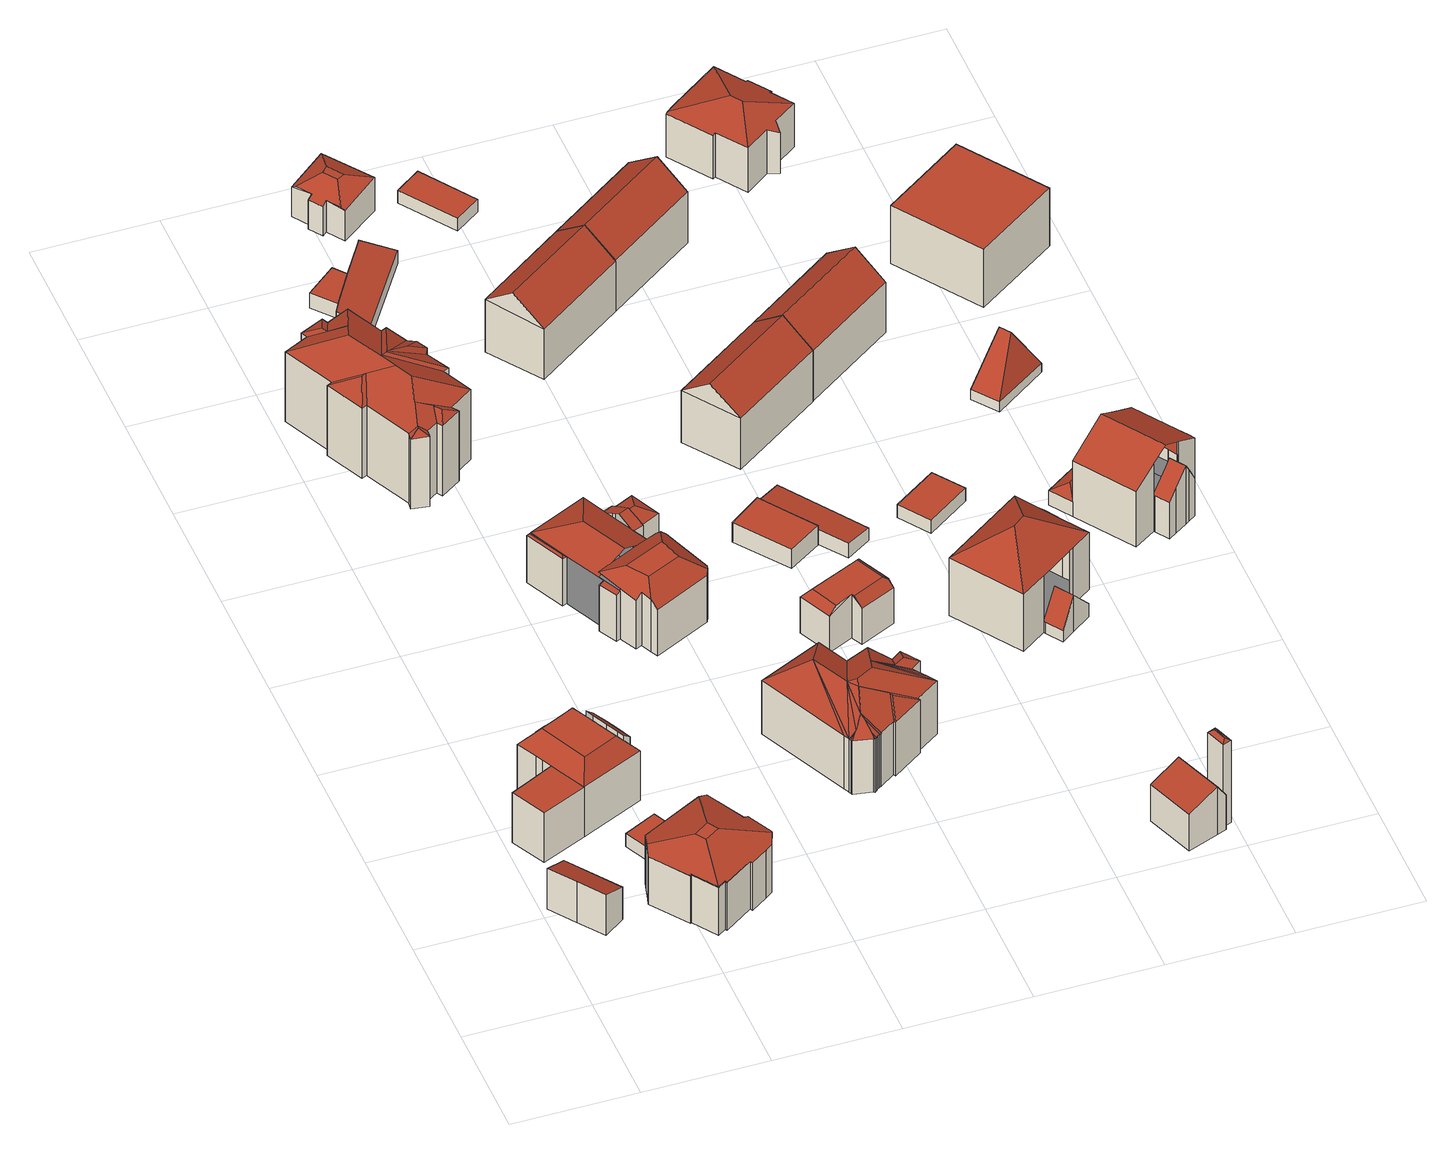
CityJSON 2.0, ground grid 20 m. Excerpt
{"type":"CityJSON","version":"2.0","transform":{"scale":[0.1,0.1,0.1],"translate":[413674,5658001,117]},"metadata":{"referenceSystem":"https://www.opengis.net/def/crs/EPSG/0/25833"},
"CityObjects":{
"building1":{"type":"Building","attributes":{"Dachtyp_tdc":"tdcPolyFlatRoof","Gemeindeschluessel":14612000,"Dachneigung":20.13,"QualitaetDacherkennung":77,"Geometrietyp2DReferenz":"3000","measuredHeight":7.75,"function":"31001_9998","roofType":"2100"},"geometry":[{"type":"Solid","lod":"2","boundaries":[[[[0,1,2,3]],[[1,4,5,2]],[[4,6,7,5]],[[6,8,9,7]],[[8,0,3,9]],[[8,6,4,1,0]],[[3,2,5,7,9]]]],"semantics":{"surfaces":[{"type":"WallSurface"},{"type":"RoofSurface"},{"type":"GroundSurface"}],"values":[[0,0,0,0,0,1,2]]}}]},
"building2":{"type":"Building","attributes":{"Gemeindeschluessel":14612000,"Geometrietyp2DReferenz":"3000","function":"31001_9998","roofType":"9999"},"children":["building2-1","building2-2","building2-3"]},
"building2-1":{"type":"BuildingPart","attributes":{"Dachtyp_tdc":"tdcPolyFlatRoof","Dachneigung":0,"QualitaetDacherkennung":46,"Geometrietyp2DReferenz":"3000","measuredHeight":9.5,"roofType":"1000"},"parents":["building2"],"geometry":[{"type":"MultiSurface","lod":"2","boundaries":[[[10,11,12,13]],[[11,14,15,12]],[[14,16,17,15]],[[18,10,13,19]],[[18,16,14,11,10]],[[13,12,15,17,19]]],"semantics":{"surfaces":[{"type":"WallSurface"},{"type":"RoofSurface"},{"type":"GroundSurface"}],"values":[0,0,0,0,1,2]}}]},
"building2-2":{"type":"BuildingPart","attributes":{"Dachtyp_tdc":"tdcPolyFlatRoof","Dachneigung":39.71,"QualitaetDacherkennung":47,"Geometrietyp2DReferenz":"3000","measuredHeight":10.29,"roofType":"2100"},"parents":["building2"],"geometry":[{"type":"MultiSurface","lod":"2","boundaries":[[[20,21,22,23]],[[21,24,25,22]],[[24,26,27,25]],[[26,28,29,27]],[[28,30,31,29]],[[30,32,31]],[[20,23,33]],[[30,28,26,24,21,20]],[[22,25,27,29,31,23]]],"semantics":{"surfaces":[{"type":"WallSurface"},{"type":"RoofSurface"},{"type":"GroundSurface"}],"values":[0,0,0,0,0,0,0,1,2]}}]},
"building2-3":{"type":"BuildingPart","attributes":{"Dachtyp_tdc":"tdcCutTentRoof","Dachneigung":0.079,"QualitaetDacherkennung":74,"Geometrietyp2DReferenz":"3000","measuredHeight":12.38,"roofType":"9999"},"parents":["building2"],"geometry":[{"type":"MultiSurface","lod":"2","boundaries":[[[34,35,36,37]],[[35,38,39,36]],[[38,40,41,39]],[[40,42,43,41]],[[42,44,45,43]],[[44,46,47,45]],[[46,48,49,47]],[[48,50,51,49]],[[50,33,23,51]],[[32,52,53,31]],[[52,54,18,19,53]],[[55,56,17,16]],[[55,34,37,56]],[[50,48,46,44,42,40,38,35,57,58]],[[52,32,33,50,58,59]],[[54,52,59,60]],[[35,34,55,16,54,60,57]],[[60,59,58,57]],[[37,36,39,41,43,45,47,49,51,23,31,53,19,17,56]]],"semantics":{"surfaces":[{"type":"WallSurface"},{"type":"RoofSurface"},{"type":"GroundSurface"}],"values":[0,0,0,0,0,0,0,0,0,0,0,0,0,1,1,1,1,1,2]}}]},
"building3":{"type":"Building","attributes":{"Dachtyp_tdc":"tdcPolyFlatRoof","Gemeindeschluessel":14612000,"Dachneigung":0,"QualitaetDacherkennung":78,"Geometrietyp2DReferenz":"3000","measuredHeight":2.54,"function":"31001_9998","roofType":"1000"},"geometry":[{"type":"Solid","lod":"2","boundaries":[[[[61,62,63,64]],[[62,65,66,63]],[[65,67,68,66]],[[67,61,64,68]],[[67,65,62,61]],[[64,63,66,68]]]],"semantics":{"surfaces":[{"type":"WallSurface"},{"type":"RoofSurface"},{"type":"GroundSurface"}],"values":[[0,0,0,0,1,2]]}}]},
"building4":{"type":"Building","attributes":{"Dachtyp_tdc":"tdcFreeFormRoof","Gemeindeschluessel":14612000,"Dachneigung":20.01,"QualitaetDacherkennung":57,"Geometrietyp2DReferenz":"3000","measuredHeight":11.56,"function":"31001_9998","roofType":"5000"},"geometry":[{"type":"Solid","lod":"2","boundaries":[[[[69,70,71,72]],[[70,73,74,71]],[[73,75,76,74]],[[75,77,78,76]],[[77,79,80,78]],[[79,81,82,80]],[[81,83,84,82]],[[83,85,86,84]],[[85,87,88,86]],[[87,89,90,88]],[[89,91,92,90]],[[91,93,94,92]],[[93,95,96,94]],[[95,97,98,96]],[[97,99,100,98]],[[99,101,102,100]],[[101,103,104,102]],[[103,69,72,104]],[[105,106,107,108,109,89,87,85,110,111,112]],[[113,105,112,114,115,116,117,103,118]],[[119,75,120,115,114,121]],[[122,123,124,77,119,121,111,110]],[[112,111,121,114]],[[75,119,77]],[[77,124,79]],[[79,124,123,81]],[[81,123,122,83]],[[83,122,110,85]],[[70,116,115,120,73]],[[73,120,75]],[[99,113,118,101]],[[101,118,103]],[[103,117,69]],[[69,117,116,70]],[[97,106,105,113,99]],[[91,109,108,93]],[[89,109,91]],[[93,108,107,95]],[[95,107,106,97]],[[72,71,74,76,78,80,82,84,86,88,90,92,94,96,98,100,102,104]]]],"semantics":{"surfaces":[{"type":"WallSurface"},{"type":"RoofSurface"},{"type":"GroundSurface"}],"values":[[0,0,0,0,0,0,0,0,0,0,0,0,0,0,0,0,0,0,1,1,1,1,1,0,0,0,0,0,0,0,0,0,0,0,0,0,0,0,0,2]]}}]},
"building5":{"type":"Building","attributes":{"Dachtyp_tdc":"tdcPolyFlatRoof","Gemeindeschluessel":14612000,"Dachneigung":0,"QualitaetDacherkennung":32,"Geometrietyp2DReferenz":"3000","measuredHeight":5.42,"function":"31001_9998","roofType":"1000"},"geometry":[{"type":"Solid","lod":"2","boundaries":[[[[125,126,25,27]],[[126,127,128,25]],[[127,129,130,128]],[[129,125,27,130]],[[129,127,126,125]],[[27,25,128,130]]]],"semantics":{"surfaces":[{"type":"WallSurface"},{"type":"RoofSurface"},{"type":"GroundSurface"}],"values":[[0,0,0,0,1,2]]}}]},
"building6":{"type":"Building","attributes":{"Dachtyp_tdc":"tdcFreeFormRoof","Gemeindeschluessel":14612000,"Dachneigung":27.06,"QualitaetDacherkennung":54,"Geometrietyp2DReferenz":"3000","measuredHeight":16.71,"function":"31001_9998","roofType":"5000"},"geometry":[{"type":"Solid","lod":"2","boundaries":[[[[131,132,133,134]],[[132,135,136,133]],[[135,137,138,136]],[[137,139,140,138]],[[139,141,142,140]],[[141,143,144,142]],[[143,145,146,144]],[[145,147,148,146]],[[147,149,150,148]],[[149,151,152,150]],[[151,153,154,152]],[[153,155,156,154]],[[155,157,158,156]],[[157,159,160,158]],[[159,161,162,160]],[[161,163,164,162]],[[163,165,166,164]],[[165,167,168,166]],[[167,169,170,168]],[[169,171,172,170]],[[171,173,174,172]],[[173,175,176,174]],[[175,177,178,176]],[[177,179,180,178]],[[179,181,182,180]],[[181,183,184,182]],[[183,131,134,184]],[[185,186,187,183,181]],[[185,181,179]],[[186,185,179,177]],[[188,189,190,191,192,187,186,177,175]],[[193,188,175,173]],[[193,173,171]],[[189,188,193,171,169]],[[194,190,189,169,167]],[[195,194,167,165]],[[195,165,163]],[[191,190,194,195,163,161]],[[192,191,161,159]],[[196,197,187,192,159,157]],[[198,196,157,155]],[[199,198,155,153]],[[200,201,202,199,153,151]],[[200,151,149]],[[201,200,149,147]],[[202,201,147,145]],[[203,197,196,198,199,202,145,143]],[[204,205,206,203,143,141]],[[207,204,141,139]],[[208,207,139,137]],[[208,137,135]],[[205,204,207,208,135,132]],[[206,205,132,131]],[[187,197,203,206,131,183]],[[134,133,136,138,140,142,144,146,148,150,152,154,156,158,160,162,164,166,168,170,172,174,176,178,180,182,184]]]],"semantics":{"surfaces":[{"type":"WallSurface"},{"type":"RoofSurface"},{"type":"GroundSurface"}],"values":[[0,0,0,0,0,0,0,0,0,0,0,0,0,0,0,0,0,0,0,0,0,0,0,0,0,0,0,1,1,1,1,1,1,1,1,1,1,1,1,1,1,1,1,1,1,1,1,1,1,1,1,1,1,1,2]]}}]},
"building7":{"type":"Building","attributes":{"Gemeindeschluessel":14612000,"Geometrietyp2DReferenz":"3000","function":"31001_9998","roofType":"9999"},"children":["building7-1","building7-2","building7-3","building7-4","building7-5"]},
"building7-1":{"type":"BuildingPart","attributes":{"Dachtyp_tdc":"tdcGableRoof","Dachneigung":27.99,"QualitaetDacherkennung":71,"Geometrietyp2DReferenz":"3000","measuredHeight":10.46,"roofType":"3100"},"parents":["building7"],"geometry":[{"type":"MultiSurface","lod":"2","boundaries":[[[209,210,211,212]],[[210,213,214,211]],[[213,215,216,214]],[[215,217,218,216]],[[219,220,221,222]],[[223,224,217,215,213,210,209,225,226]],[[226,227,220,219,228,229,223]],[[230,212,211,214,216,218,231,222,221]]],"semantics":{"surfaces":[{"type":"WallSurface"},{"type":"RoofSurface"},{"type":"GroundSurface"}],"values":[0,0,0,0,0,1,1,2]}}]},
"building7-2":{"type":"BuildingPart","attributes":{"Dachtyp_tdc":"tdcHipAndGableRoof","Dachneigung":21.32,"QualitaetDacherkennung":75,"Geometrietyp2DReferenz":"3000","measuredHeight":11.21,"roofType":"5000"},"parents":["building7"],"geometry":[{"type":"MultiSurface","lod":"2","boundaries":[[[232,233,234,235]],[[233,236,237,234]],[[236,238,239,237]],[[238,240,241,239]],[[242,243,209,212,244,245]],[[246,247,248,221,220]],[[243,242,249]],[[242,250,251,240,238,236,233,232,251,252,253,249]],[[253,254,247,246,227,255,225,243,249]],[[256,257,241,235,234,237,239,241,257,258,244,212,230,221,248]]],"semantics":{"surfaces":[{"type":"WallSurface"},{"type":"RoofSurface"},{"type":"GroundSurface"}],"values":[0,0,0,0,0,0,1,1,1,2]}}]},
"building7-3":{"type":"BuildingPart","attributes":{"Dachtyp_tdc":"tdcFreeFormRoof","Dachneigung":38.05,"QualitaetDacherkennung":45,"Geometrietyp2DReferenz":"3000","measuredHeight":9.36,"roofType":"5000"},"parents":["building7"],"geometry":[{"type":"MultiSurface","lod":"2","boundaries":[[[258,259,260,244]],[[261,262,259,258]],[[262,263,260,259]],[[263,245,244,260]],[[264,245,263]],[[265,264,263,262]],[[265,262,261]],[[264,265,261,245]]],"semantics":{"surfaces":[{"type":"GroundSurface"},{"type":"WallSurface"},{"type":"RoofSurface"}],"values":[0,1,1,1,2,2,2,2]}}]},
"building7-4":{"type":"BuildingPart","attributes":{"Dachtyp_tdc":"tdcFreeFormRoof","Dachneigung":39.58,"QualitaetDacherkennung":49,"Geometrietyp2DReferenz":"3000","measuredHeight":11.83,"roofType":"5000"},"parents":["building7"],"geometry":[{"type":"MultiSurface","lod":"2","boundaries":[[[266,267,268,269]],[[267,270,271,268]],[[270,272,273,271]],[[272,274,275,273]],[[274,276,277,275]],[[276,278,234,277]],[[278,279,232,235,234]],[[280,251,257,251]],[[281,282,283,248,247]],[[282,284,285,283]],[[284,286,287,285]],[[286,288,289,287]],[[288,266,269,289]],[[272,270,267,266,290,291]],[[280,279,278,276,274,272,291,292]],[[284,282,281,254,293,252,280,292,294]],[[266,288,286,284,294,290]],[[291,290,294,292]],[[269,268,271,273,275,277,234,235,241,257,256,248,283,285,287,289]]],"semantics":{"surfaces":[{"type":"WallSurface"},{"type":"RoofSurface"},{"type":"GroundSurface"}],"values":[0,0,0,0,0,0,0,0,0,0,0,0,0,1,1,1,1,1,2]}}]},
"building7-5":{"type":"BuildingPart","attributes":{"Dachtyp_tdc":"tdcHipAndGableRoof","Dachneigung":17.3,"QualitaetDacherkennung":57,"Geometrietyp2DReferenz":"3000","measuredHeight":9.97,"roofType":"5000"},"parents":["building7"],"geometry":[{"type":"MultiSurface","lod":"2","boundaries":[[[295,296,218,217]],[[295,297,298,296]],[[297,299,219,222,298]],[[297,295,300]],[[295,217,224,301,300]],[[299,297,300,301,302,229]],[[218,296,298,222,231]]],"semantics":{"surfaces":[{"type":"WallSurface"},{"type":"RoofSurface"},{"type":"GroundSurface"}],"values":[0,0,0,1,1,1,2]}}]},
"building8":{"type":"Building","attributes":{"Dachtyp_tdc":"tdcPolyFlatRoof","Gemeindeschluessel":14612000,"Dachneigung":0,"QualitaetDacherkennung":79,"Geometrietyp2DReferenz":"3000","measuredHeight":2.89,"function":"31001_9998","roofType":"1000"},"geometry":[{"type":"Solid","lod":"2","boundaries":[[[[303,304,305,306]],[[304,307,308,305]],[[307,309,310,308]],[[309,303,306,310]],[[309,307,304,303]],[[306,305,308,310]]]],"semantics":{"surfaces":[{"type":"WallSurface"},{"type":"RoofSurface"},{"type":"GroundSurface"}],"values":[[0,0,0,0,1,2]]}}]},
"building9":{"type":"Building","attributes":{"Dachtyp_tdc":"tdcFreeFormRoof","Gemeindeschluessel":14612000,"Dachneigung":30.43,"QualitaetDacherkennung":44,"Geometrietyp2DReferenz":"3000","measuredHeight":14.26,"function":"31001_9998","roofType":"5000"},"geometry":[{"type":"Solid","lod":"2","boundaries":[[[[311,312,313,314]],[[312,315,316,313]],[[315,317,318,316]],[[317,319,320,318]],[[319,321,322,320]],[[323,324,325]],[[323,326,324]],[[323,327,326]],[[323,328,327]],[[323,317,328]],[[329,317,323]],[[329,319,317]],[[319,329,321]],[[330,324,326]],[[331,328,317,315]],[[331,312,311]],[[312,331,315]],[[332,333,334,327,328,331,311,335]],[[332,335,336]],[[333,332,336,337]],[[338,339,334,333,337]],[[326,327,334,339,340]],[[341,330,326,340,342]],[[343,341,342,344]],[[343,344,345]],[[324,330,341,343,345,346]],[[347,325,324,346,348]],[[349,350,351]],[[349,352,350]],[[349,348,352]],[[348,349,347]],[[353,354,349,351,355]],[[353,355,356]],[[354,353,356,357]],[[349,354,357,358]],[[323,325,347,349,358,359]],[[329,323,359,360]],[[329,360,321]],[[322,361,362,363,364,365,366,367,368,369,370,371,372,373,374,375,376,377,378,379,380,314,313,316,318,320]],[[321,360,361,322]],[[360,359,362,361]],[[359,358,363,362]],[[358,357,364,363]],[[357,356,365,364]],[[356,355,366,365]],[[355,351,367,366]],[[351,350,368,367]],[[350,352,369,368]],[[352,348,370,369]],[[348,346,371,370]],[[346,345,372,371]],[[345,344,373,372]],[[344,342,374,373]],[[342,340,375,374]],[[340,339,376,375]],[[339,338,377,376]],[[338,337,378,377]],[[337,336,379,378]],[[336,335,380,379]],[[335,311,314,380]]]],"semantics":{"surfaces":[{"type":"WallSurface"},{"type":"RoofSurface"},{"type":"GroundSurface"}],"values":[[0,0,0,0,0,1,1,1,1,1,1,1,1,1,1,1,1,1,1,1,1,1,1,1,1,1,1,1,1,1,1,1,1,1,1,1,1,1,2,0,0,0,0,0,0,0,0,0,0,0,0,0,0,0,0,0,0,0,0,0]]}}]},
"building10":{"type":"Building","attributes":{"Dachtyp_tdc":"tdcPolyFlatRoof","Gemeindeschluessel":14612000,"Dachneigung":7.14,"QualitaetDacherkennung":72,"Geometrietyp2DReferenz":"3000","measuredHeight":3.26,"function":"31001_9998","roofType":"2100"},"geometry":[{"type":"Solid","lod":"2","boundaries":[[[[381,382,383,384]],[[382,385,386,383]],[[385,387,388,386]],[[387,389,390,388]],[[389,391,392,390]],[[391,393,394,392]],[[393,381,384,394]],[[393,391,389,387,385,382,381]],[[384,383,386,388,390,392,394]]]],"semantics":{"surfaces":[{"type":"WallSurface"},{"type":"RoofSurface"},{"type":"GroundSurface"}],"values":[[0,0,0,0,0,0,0,1,2]]}}]},
"building11":{"type":"Building","attributes":{"Dachtyp_tdc":"tdcFreeFormRoof","Gemeindeschluessel":14612000,"Dachneigung":26.94,"QualitaetDacherkennung":65,"Geometrietyp2DReferenz":"3000","measuredHeight":7.75,"function":"31001_9998","roofType":"5000"},"geometry":[{"type":"Solid","lod":"2","boundaries":[[[[395,396,397,398]],[[396,399,400,397]],[[399,401,402,400]],[[401,403,404,402]],[[403,405,406,404]],[[405,407,408,406]],[[407,409,410,408]],[[409,395,398,410]],[[409,407,411,412,413,414,396,395]],[[413,415,401,399,414]],[[416,403,401,415]],[[403,416,412,411,405]],[[412,416,415,413]],[[407,405,411]],[[399,396,414]],[[398,397,400,402,404,406,408,410]]]],"semantics":{"surfaces":[{"type":"WallSurface"},{"type":"RoofSurface"},{"type":"GroundSurface"}],"values":[[0,0,0,0,0,0,0,0,1,1,1,1,1,0,0,2]]}}]},
"building12":{"type":"Building","attributes":{"Dachtyp_tdc":"tdcFreeFormRoof","Gemeindeschluessel":14612000,"Dachneigung":0.191,"QualitaetDacherkennung":70,"Geometrietyp2DReferenz":"3000","measuredHeight":8.31,"function":"31001_9998","roofType":"5000"},"geometry":[{"type":"Solid","lod":"2","boundaries":[[[[417,418,419,420]],[[418,421,422,419]],[[421,423,424,422]],[[423,425,426,424]],[[425,427,428,426]],[[427,429,430,428]],[[429,431,432,430]],[[431,417,420,432]],[[431,429,427,433,434,435]],[[417,435,434,436,418]],[[423,437,438,425]],[[438,433,427,425]],[[436,434,433,438,437,421]],[[421,418,436]],[[417,431,435]],[[423,421,437]],[[420,419,422,424,426,428,430,432]]]],"semantics":{"surfaces":[{"type":"WallSurface"},{"type":"RoofSurface"},{"type":"GroundSurface"}],"values":[[0,0,0,0,0,0,0,0,1,1,1,1,1,0,0,0,2]]}}]},
"building13":{"type":"Building","attributes":{"Dachtyp_tdc":"tdcPolyFlatRoof","Gemeindeschluessel":14612000,"Dachneigung":0,"QualitaetDacherkennung":81,"Geometrietyp2DReferenz":"3000","measuredHeight":3.72,"function":"31001_9998","roofType":"1000"},"geometry":[{"type":"Solid","lod":"2","boundaries":[[[[439,440,441,442]],[[440,443,444,441]],[[443,445,446,444]],[[445,447,448,446]],[[447,439,442,448]],[[447,445,443,440,439]],[[442,441,444,446,448]]]],"semantics":{"surfaces":[{"type":"WallSurface"},{"type":"RoofSurface"},{"type":"GroundSurface"}],"values":[[0,0,0,0,0,1,2]]}}]},
"building14":{"type":"Building","attributes":{"Dachtyp_tdc":"tdcGableRoof","Gemeindeschluessel":14612000,"Dachneigung":37.29,"QualitaetDacherkennung":73,"Geometrietyp2DReferenz":"3000","measuredHeight":13.77,"function":"31001_9998","roofType":"3100"},"geometry":[{"type":"Solid","lod":"2","boundaries":[[[[449,450,451,452]],[[450,453,454,451]],[[453,455,456,454]],[[455,449,452,456]],[[453,450,457]],[[449,455,458]],[[450,449,458,457]],[[455,453,457,458]],[[452,451,454,456]]]],"semantics":{"surfaces":[{"type":"WallSurface"},{"type":"RoofSurface"},{"type":"GroundSurface"}],"values":[[0,0,0,0,0,0,1,1,2]]}}]},
"building15":{"type":"Building","attributes":{"Dachtyp_tdc":"tdcPolyFlatRoof","Gemeindeschluessel":14612000,"Dachneigung":0,"QualitaetDacherkennung":72,"Geometrietyp2DReferenz":"3000","measuredHeight":2.42,"function":"31001_9998","roofType":"1000"},"geometry":[{"type":"Solid","lod":"2","boundaries":[[[[459,460,461,462]],[[460,463,464,461]],[[463,465,466,464]],[[465,459,462,466]],[[465,463,460,459]],[[462,461,464,466]]]],"semantics":{"surfaces":[{"type":"WallSurface"},{"type":"RoofSurface"},{"type":"GroundSurface"}],"values":[[0,0,0,0,1,2]]}}]},
"building16":{"type":"Building","attributes":{"Dachtyp_tdc":"tdcPolyFlatRoof","Gemeindeschluessel":14612000,"Dachneigung":4.03,"QualitaetDacherkennung":83,"Geometrietyp2DReferenz":"3000","measuredHeight":2.81,"function":"31001_2463","roofType":"2100"},"geometry":[{"type":"Solid","lod":"2","boundaries":[[[[467,468,469,470]],[[468,471,472,469]],[[471,473,474,472]],[[473,475,476,474]],[[475,477,478,476]],[[477,467,470,478]],[[477,475,473,471,468,467]],[[470,469,472,474,476,478]]]],"semantics":{"surfaces":[{"type":"WallSurface"},{"type":"RoofSurface"},{"type":"GroundSurface"}],"values":[[0,0,0,0,0,0,1,2]]}}]},
"building17":{"type":"Building","attributes":{"Dachtyp_tdc":"tdcGableRoof","Gemeindeschluessel":14612000,"Dachneigung":21.41,"QualitaetDacherkennung":20,"Geometrietyp2DReferenz":"3000","measuredHeight":9.11,"function":"31001_9998","roofType":"3100"},"geometry":[{"type":"Solid","lod":"2","boundaries":[[[[479,480,481,482,483,484]],[[484,485,486,479]],[[487,488,489,490,491,492,493,494]],[[484,483,488,487]],[[483,482,489,488]],[[482,481,490,489]],[[481,480,491,490]],[[480,479,492,491]],[[479,486,493,492]],[[486,485,494,493]],[[485,484,487,494]]]],"semantics":{"surfaces":[{"type":"RoofSurface"},{"type":"GroundSurface"},{"type":"WallSurface"}],"values":[[0,0,1,2,2,2,2,2,2,2,2]]}}]},
"building18":{"type":"Building","attributes":{"Dachtyp_tdc":"tdcGableRoof","Gemeindeschluessel":14612000,"Dachneigung":36.94,"QualitaetDacherkennung":75,"Geometrietyp2DReferenz":"3000","measuredHeight":13.76,"function":"31001_9998","roofType":"3100"},"geometry":[{"type":"Solid","lod":"2","boundaries":[[[[495,496,497,498]],[[496,499,500,497]],[[499,501,502,500]],[[501,495,498,502]],[[499,496,503]],[[495,501,504]],[[496,495,504,503]],[[501,499,503,504]],[[498,497,500,502]]]],"semantics":{"surfaces":[{"type":"WallSurface"},{"type":"RoofSurface"},{"type":"GroundSurface"}],"values":[[0,0,0,0,0,0,1,1,2]]}}]},
"building19":{"type":"Building","attributes":{"Dachtyp_tdc":"tdcFreeFormRoof","Gemeindeschluessel":14612000,"Dachneigung":42.29,"QualitaetDacherkennung":13,"Geometrietyp2DReferenz":"3000","measuredHeight":16.33,"function":"31001_9998","roofType":"5000"},"geometry":[{"type":"Solid","lod":"2","boundaries":[[[[505,506,507,508]],[[506,509,510,507]],[[509,511,512,510]],[[511,513,514,512]],[[513,505,508,514]],[[515,511,509]],[[506,515,509]],[[505,515,506]],[[515,505,516]],[[516,505,513]],[[515,516,513,511]],[[508,507,510,512,514]]]],"semantics":{"surfaces":[{"type":"WallSurface"},{"type":"RoofSurface"},{"type":"GroundSurface"}],"values":[[0,0,0,0,0,1,1,1,1,1,1,2]]}}]},
"building20":{"type":"Building","attributes":{"Dachtyp_tdc":"tdcGableRoof","Gemeindeschluessel":14612000,"Dachneigung":37.33,"QualitaetDacherkennung":85,"Geometrietyp2DReferenz":"3000","measuredHeight":13.77,"function":"31001_9998","roofType":"3100"},"geometry":[{"type":"Solid","lod":"2","boundaries":[[[[450,517,518,451]],[[517,519,520,518]],[[519,521,454,520]],[[521,450,451,454]],[[519,517,522]],[[450,521,457]],[[517,450,457,522]],[[521,519,522,457]],[[451,518,520,454]]]],"semantics":{"surfaces":[{"type":"WallSurface"},{"type":"RoofSurface"},{"type":"GroundSurface"}],"values":[[0,0,0,0,0,0,1,1,2]]}}]},
"building21":{"type":"Building","attributes":{"Gemeindeschluessel":14612000,"Geometrietyp2DReferenz":"3000","function":"31001_9998","roofType":"9999"},"children":["building21-1","building21-2"]},
"building21-1":{"type":"BuildingPart","attributes":{"Dachtyp_tdc":"tdcHipRoof","Dachneigung":35.05,"QualitaetDacherkennung":49,"Geometrietyp2DReferenz":"3000","measuredHeight":15.62,"roofType":"3200"},"parents":["building21"],"geometry":[{"type":"MultiSurface","lod":"2","boundaries":[[[523,524,525]],[[523,526,527,524]],[[526,528,529,527]],[[528,530,531,529]],[[530,532,533,531]],[[532,534,535,533]],[[534,536,537,535]],[[536,538,539,537]],[[538,540,541,539]],[[540,542,543,541]],[[542,544,543]],[[538,536,534,532,530,545]],[[528,526,546]],[[530,528,546,545]],[[526,523,542,540,538,545,546]],[[547,524,527,529,531,533,535,537,539,541,543]]],"semantics":{"surfaces":[{"type":"WallSurface"},{"type":"RoofSurface"},{"type":"GroundSurface"}],"values":[0,0,0,0,0,0,0,0,0,0,0,1,1,1,1,2]}}]},
"building21-2":{"type":"BuildingPart","attributes":{"Dachtyp_tdc":"tdcGableRoof","Dachneigung":49.03,"QualitaetDacherkennung":6,"Geometrietyp2DReferenz":"3000","measuredHeight":7.03,"roofType":"3100"},"parents":["building21"],"geometry":[{"type":"MultiSurface","lod":"2","boundaries":[[[548,549,550,551]],[[549,525,524,550]],[[552,553,554,555,556,557,558,559,560,561,562,563,544,564]],[[564,525,549,548,552]],[[524,547,543,565,566,567,568,569,570,571,572,573,574,575,576,551,550]],[[544,563,565,543]],[[563,562,566,565]],[[562,561,567,566]],[[561,560,568,567]],[[560,559,569,568]],[[559,558,570,569]],[[558,557,571,570]],[[557,556,572,571]],[[556,555,573,572]],[[555,554,574,573]],[[554,553,575,574]],[[553,552,576,575]],[[552,548,551,576]]],"semantics":{"surfaces":[{"type":"WallSurface"},{"type":"RoofSurface"},{"type":"GroundSurface"}],"values":[0,0,1,1,2,0,0,0,0,0,0,0,0,0,0,0,0,0]}}]},
"building22":{"type":"Building","attributes":{"Dachtyp_tdc":"tdcPolyFlatRoof","Gemeindeschluessel":14612000,"Dachneigung":0,"QualitaetDacherkennung":64,"Geometrietyp2DReferenz":"3000","measuredHeight":2.48,"function":"31001_9998","roofType":"1000"},"geometry":[{"type":"Solid","lod":"2","boundaries":[[[[577,578,579,580]],[[578,581,582,579]],[[581,583,584,582]],[[583,577,580,584]],[[583,581,578,577]],[[580,579,582,584]]]],"semantics":{"surfaces":[{"type":"WallSurface"},{"type":"RoofSurface"},{"type":"GroundSurface"}],"values":[[0,0,0,0,1,2]]}}]},
"building23":{"type":"Building","attributes":{"Dachtyp_tdc":"tdcGableRoof","Gemeindeschluessel":14612000,"Dachneigung":37.11,"QualitaetDacherkennung":70,"Geometrietyp2DReferenz":"3000","measuredHeight":13.66,"function":"31001_9998","roofType":"3100"},"geometry":[{"type":"Solid","lod":"2","boundaries":[[[[496,585,586,587]],[[585,588,589,586]],[[588,590,591,589]],[[590,496,587,591]],[[588,585,592]],[[496,590,593]],[[585,496,593,592]],[[590,588,592,593]],[[587,586,589,591]]]],"semantics":{"surfaces":[{"type":"WallSurface"},{"type":"RoofSurface"},{"type":"GroundSurface"}],"values":[[0,0,0,0,0,0,1,1,2]]}}]},
"building24":{"type":"Building","attributes":{"Dachtyp_tdc":"tdcHipRoof","Gemeindeschluessel":14612000,"Dachneigung":18.94,"QualitaetDacherkennung":53,"Geometrietyp2DReferenz":"3000","measuredHeight":10.47,"function":"31001_9998","roofType":"3200"},"geometry":[{"type":"Solid","lod":"2","boundaries":[[[[594,595,596,597]],[[595,598,599,596]],[[598,600,601,599]],[[600,602,603,601]],[[602,604,605,603]],[[604,606,607,605]],[[606,608,609,607]],[[608,610,611,609]],[[610,612,613,611]],[[612,614,615,613]],[[614,616,617,615]],[[616,618,619,617]],[[618,620,621,619]],[[620,622,623,621]],[[622,594,597,623]],[[618,616,614,624]],[[606,604,602,600,598,625]],[[614,612,610,608,606,625,624]],[[598,595,594,622,620,618,624,625]],[[597,596,599,601,603,605,607,609,611,613,615,617,619,621,623]]]],"semantics":{"surfaces":[{"type":"WallSurface"},{"type":"RoofSurface"},{"type":"GroundSurface"}],"values":[[0,0,0,0,0,0,0,0,0,0,0,0,0,0,0,1,1,1,1,2]]}}]},
"building25":{"type":"Building","attributes":{"Gemeindeschluessel":14612000,"Geometrietyp2DReferenz":"3000","function":"31001_9998","roofType":"9999"},"children":["building25-1","building25-2","building25-3","building25-4"]},
"building25-1":{"type":"BuildingPart","attributes":{"Dachtyp_tdc":"tdcPolyFlatRoof","Dachneigung":5.6,"QualitaetDacherkennung":37,"Geometrietyp2DReferenz":"3000","measuredHeight":6.48,"roofType":"2100"},"parents":["building25"],"geometry":[{"type":"MultiSurface","lod":"2","boundaries":[[[626,627,628,629]],[[627,630,631,628]],[[630,632,633,631]],[[632,634,635,633]],[[634,636,637,635]],[[636,638,639,637]],[[638,640,641,639]],[[640,638,636,634,632,630,627,626]],[[629,628,631,633,635,637,639,641]]],"semantics":{"surfaces":[{"type":"WallSurface"},{"type":"RoofSurface"},{"type":"GroundSurface"}],"values":[0,0,0,0,0,0,0,1,2]}}]},
"building25-2":{"type":"BuildingPart","attributes":{"Dachtyp_tdc":"tdcFreeFormRoof","Dachneigung":27.62,"QualitaetDacherkennung":18,"Geometrietyp2DReferenz":"3000","measuredHeight":3.86,"roofType":"5000"},"parents":["building25"],"geometry":[{"type":"MultiSurface","lod":"2","boundaries":[[[642,643,644,645]],[[646,647,648,649]],[[647,642,645,648]],[[650,643,642]],[[651,650,642,647]],[[647,646,651]],[[646,652,643,650,651]],[[645,644,653,649,648]]],"semantics":{"surfaces":[{"type":"WallSurface"},{"type":"RoofSurface"},{"type":"GroundSurface"}],"values":[0,0,0,1,1,1,1,2]}}]},
"building25-3":{"type":"BuildingPart","attributes":{"Dachtyp_tdc":"tdcGableRoof","Dachneigung":28.64,"QualitaetDacherkennung":54,"Geometrietyp2DReferenz":"3000","measuredHeight":14.42,"roofType":"3100"},"parents":["building25"],"geometry":[{"type":"MultiSurface","lod":"2","boundaries":[[[654,655,656,641,640]],[[655,657,658,656]],[[657,659,660,658]],[[659,661,660]],[[662,663,664,665,666]],[[663,667,668,664]],[[667,669,646,649,668]],[[670,671,672,644,643]],[[671,673,626,629,672]],[[674,669,667,663,662,675]],[[675,659,657,655,654,673,671,670,674]],[[629,641,656,658,660,676,677,665,664,668,649,653,644,672]]],"semantics":{"surfaces":[{"type":"WallSurface"},{"type":"RoofSurface"},{"type":"GroundSurface"}],"values":[0,0,0,0,0,0,0,0,0,1,1,2]}}]},
"building25-4":{"type":"BuildingPart","attributes":{"Dachtyp_tdc":"tdcGableRoof","Dachneigung":47.42,"QualitaetDacherkennung":2,"Geometrietyp2DReferenz":"3000","measuredHeight":11.11,"roofType":"3100"},"parents":["building25"],"geometry":[{"type":"MultiSurface","lod":"2","boundaries":[[[678,679,680,681]],[[679,682,683,680]],[[682,684,685,683]],[[684,686,687,685]],[[686,688,689,687]],[[688,690,664,689]],[[690,666,665,664]],[[661,691,692,660]],[[691,678,681,692]],[[693,694,666,690,688,686,684,682]],[[682,679,678,691,661,693]],[[681,680,683,685,687,689,664,665,677,676,660,692]]],"semantics":{"surfaces":[{"type":"WallSurface"},{"type":"RoofSurface"},{"type":"GroundSurface"}],"values":[0,0,0,0,0,0,0,0,0,1,1,2]}}]},
"building26":{"type":"Building","attributes":{"Dachtyp_tdc":"tdcHipAndGableRoof","Gemeindeschluessel":14612000,"Dachneigung":66.53,"QualitaetDacherkennung":8,"Geometrietyp2DReferenz":"3000","measuredHeight":8.51,"function":"31001_9998","roofType":"5000"},"geometry":[{"type":"Solid","lod":"2","boundaries":[[[[695,696,697,698]],[[696,699,700,697]],[[699,701,702,700]],[[701,695,698,702]],[[699,696,703]],[[695,701,704]],[[696,695,704,703]],[[701,699,703,704]],[[698,697,700,702]]]],"semantics":{"surfaces":[{"type":"WallSurface"},{"type":"RoofSurface"},{"type":"GroundSurface"}],"values":[[0,0,0,0,1,0,1,1,2]]}}]},
"building27":{"type":"Building","attributes":{"Dachtyp_tdc":"tdcPolyFlatRoof","Gemeindeschluessel":14612000,"Dachneigung":0,"QualitaetDacherkennung":41,"Geometrietyp2DReferenz":"3000","measuredHeight":11.08,"function":"31001_9998","roofType":"1000"},"geometry":[{"type":"Solid","lod":"2","boundaries":[[[[705,706,707,708]],[[706,709,710,707]],[[709,711,712,710]],[[711,705,708,712]],[[711,709,706,705]],[[708,707,710,712]]]],"semantics":{"surfaces":[{"type":"WallSurface"},{"type":"RoofSurface"},{"type":"GroundSurface"}],"values":[[0,0,0,0,1,2]]}}]}
},
"vertices":[
[35,162,97],[5,203,97],[5,203,19],[35,162,19],[40,228,81],[40,228,19],[99,145,81],[99,145,19],[65,121,96],[65,121,19],
[39,307,106],[11,364,106],[11,364,11],[39,307,11],[44,380,106],[44,380,11],[83,399,106],[83,399,11],[112,339,106],[112,339,11],
[168,484,114],[180,490,102],[180,490,11],[168,484,11],[192,466,103],[192,466,11],[201,446,103],[201,446,11],[212,422,103],[212,422,11],[200,416,114],[200,416,11],[200,416,105],[168,484,104],
[70,427,106],[54,460,105],[54,460,11],[70,427,11],[90,477,104],[90,477,11],[101,482,104],[101,482,11],[95,495,87],[95,495,11],[110,502,87],[110,502,11],[116,489,104],[116,489,11],[133,497,104],[133,497,11],[156,509,103],[156,509,11],[214,385,106],[214,385,11],[112,339,107],[76,414,106],[76,414,11],[87,449,135],[144,475,135],[182,397,135],[124,370,135],
[158,293,42],[211,319,42],[211,319,17],[158,293,17],[238,262,42],[238,262,17],[185,236,42],[185,236,17],
[147,168,106],[150,179,106],[150,179,15],[147,168,15],[154,197,106],[154,197,15],[158,212,106],[158,212,15],[271,264,106],[271,264,15],[303,196,106],[303,196,15],[310,199,106],[310,199,15],[330,155,106],[330,155,15],[321,130,106],[321,130,15],[310,122,106],[310,122,15],[282,103,106],[282,103,15],[280,107,106],[280,107,15],[233,75,106],[233,75,15],[231,78,106],[231,78,15],[218,69,106],[218,69,15],[191,109,106],[191,109,15],[189,107,106],[189,107,15],[147,167,106],[147,167,15],[218,70,108],[218,69,108],[231,78,108],[233,75,107],[280,107,107],[329,150,111],[253,165,130],[228,148,130],[191,109,108],[217,165,130],[152,186,113],[150,179,110],[147,168,107],[189,107,107],[257,258,112],[154,197,110],[242,182,130],[330,155,109],[310,199,107],[303,196,110],
[201,446,65],[192,466,65],[200,470,65],[200,470,11],[210,449,65],[210,449,11],
[18,1329,143],[58,1348,143],[58,1348,9],[18,1329,9],[54,1359,143],[54,1359,9],[92,1377,143],[92,1377,9],[97,1367,143],[97,1367,9],[134,1385,143],[134,1385,9],[163,1324,143],[163,1324,9],[172,1328,143],[172,1328,9],[190,1292,143],[190,1292,9],[203,1285,143],[203,1285,9],[212,1267,143],[212,1267,9],[207,1254,143],[207,1254,9],[226,1215,143],[226,1215,9],[217,1211,143],[217,1211,9],[240,1161,143],[240,1161,9],[201,1134,143],[201,1134,9],[208,1123,143],[208,1123,9],[175,1101,143],[175,1101,9],[169,1110,143],[169,1110,9],[151,1098,143],[151,1098,9],[150,1086,143],[150,1086,9],[122,1090,143],[122,1090,9],[124,1103,143],[124,1103,9],[88,1180,143],[88,1180,9],[80,1176,143],[80,1176,9],[50,1240,143],[50,1240,9],[58,1244,143],[58,1244,9],[96,1223,160],[104,1227,160],[145,1212,176],[138,1105,150],[138,1107,150],[148,1143,162],[147,1144,162],[158,1183,176],[138,1102,150],[174,1137,153],[182,1125,153],[134,1241,175],[133,1238,176],[142,1245,175],[144,1249,173],[182,1265,157],[148,1251,171],[145,1251,173],[132,1238,176],[114,1329,164],[114,1328,164],[104,1298,175],[86,1339,153],[82,1348,153],
[329,937,71],[331,938,71],[331,938,6],[329,937,6],[348,902,93],[348,902,6],[363,909,93],[363,909,6],[366,902,97],[366,902,6],[390,853,94],[372,845,94],[372,845,6],[390,853,6],[377,879,110],[367,901,97],[349,894,96],[360,871,110],[371,848,96],[388,856,96],[387,859,98],[360,871,6],[377,879,6],
[309,728,97],[309,727,97],[309,727,6],[309,728,6],[302,724,94],[302,724,6],[287,754,94],[287,754,6],[295,758,97],[295,758,6],[232,891,97],[329,937,96],[232,891,6],[232,891,96],[372,845,96],[388,813,96],[388,813,6],[303,865,118],[263,825,97],[291,767,97],[314,779,107],[339,790,118],[363,802,107],[360,871,96],[339,790,6],[291,767,6],[263,825,6],
[256,822,6],[225,888,6],[263,825,96],[256,822,96],[225,888,96],[230,886,99],[258,827,99],
[442,727,100],[439,719,95],[439,719,6],[442,727,6],[347,674,94],[347,674,6],[341,686,105],[341,686,6],[333,704,107],[333,704,6],[323,699,98],[323,699,6],[309,727,102],[309,728,102],[291,767,107],[388,813,107],[396,817,107],[396,817,6],[403,815,110],[403,815,6],[410,812,106],[410,812,6],[445,737,96],[445,737,6],[403,741,124],[348,715,124],[326,748,124],[339,790,107],[392,779,124],
[396,916,97],[396,916,6],[419,867,96],[419,867,6],[390,853,96],[389,886,105],[377,880,105],[377,879,105],
[202,1568,36],[167,1512,36],[167,1512,7],[202,1568,7],[136,1549,36],[136,1549,7],[185,1589,36],[185,1589,7],
[503,290,116],[502,292,116],[502,292,14],[503,290,14],[500,295,116],[500,295,14],[500,296,116],[500,296,14],[496,305,116],[496,305,14],[426,457,116],[426,457,14],[527,377,150],[538,361,152],[541,372,156],[527,321,136],[527,320,136],[513,302,124],[498,439,150],[538,360,152],[510,299,122],[534,287,118],[533,292,121],[529,312,132],[533,284,116],[535,283,116],[538,285,116],[541,288,116],[545,290,116],[548,292,116],[582,351,133],[573,310,116],[585,345,133],[575,306,116],[625,340,116],[623,344,116],[569,388,155],[662,370,116],[578,419,140],[641,401,116],[637,407,116],[652,385,116],[630,423,126],[613,412,126],[654,419,116],[634,448,116],[617,436,116],[593,472,116],[555,455,116],[531,506,116],[531,506,14],[555,455,14],[593,472,14],[617,436,14],[634,448,14],[654,419,14],[637,407,14],[641,401,14],[652,385,14],[662,370,14],[623,344,14],[625,340,14],[575,306,14],[573,310,14],[548,292,14],[545,290,14],[541,288,14],[538,285,14],[535,283,14],[533,284,14],
[188,1445,34],[156,1493,41],[156,1493,9],[188,1445,9],[167,1512,41],[167,1512,9],[202,1568,42],[202,1568,9],[233,1616,42],[233,1616,9],[239,1625,42],[239,1625,9],[287,1593,34],[287,1593,9],
[193,1710,62],[200,1715,67],[200,1715,6],[193,1710,6],[180,1744,63],[180,1744,6],[242,1789,70],[242,1789,6],[296,1714,70],[296,1714,6],[234,1668,63],[234,1668,6],[215,1695,67],[215,1695,6],[208,1689,62],[208,1689,6],[230,1675,67],[240,1715,83],[225,1736,83],[184,1738,67],[234,1745,84],[252,1721,84],
[686,617,80],[628,591,81],[628,591,12],[686,617,12],[619,609,95],[619,609,12],[578,590,81],[578,590,12],[553,644,81],[553,644,12],[661,694,79],[661,694,12],[686,639,80],[686,639,12],[678,635,89],[678,635,12],[652,677,94],[674,630,94],[682,626,89],[621,605,95],[590,595,95],[570,640,95],
[531,866,45],[583,905,45],[583,905,8],[531,866,8],[613,862,45],[613,862,8],[644,818,45],[644,818,8],[591,783,45],[591,783,8],
[337,1367,114],[484,1470,114],[484,1470,13],[337,1367,13],[543,1385,109],[543,1385,13],[396,1282,109],[396,1282,13],[512,1429,151],[365,1327,151],
[391,1627,35],[331,1714,35],[331,1714,11],[391,1627,11],[372,1743,35],[372,1743,11],[432,1656,35],[432,1656,11],
[613,862,37],[583,905,37],[583,905,9],[613,862,9],[624,933,33],[624,933,9],[715,801,33],[715,801,9],[675,775,37],[675,775,9],[644,818,37],[644,818,9],
[961,19,114],[976,25,89],[974,31,89],[962,64,89],[946,105,89],[931,99,114],[881,80,93],[911,0,93],[931,99,23],[946,105,23],[962,64,23],[974,31,23],[976,25,23],[961,19,23],[911,0,23],[881,80,23],
[534,1088,112],[683,1191,112],[683,1191,12],[534,1088,12],[742,1106,110],[742,1106,12],[594,1004,110],[594,1004,12],[712,1150,150],[563,1047,150],
[976,69,181],[977,66,181],[977,66,24],[976,69,24],[988,36,181],[988,36,24],[974,31,181],[974,31,24],[962,64,181],[962,64,24],[979,38,187],[971,59,187],
[632,1573,114],[632,1573,13],[691,1488,110],[691,1488,13],[543,1385,110],[660,1532,151],
[882,527,119],[882,527,10],[882,527,31],[841,499,119],[841,499,10],[767,608,121],[767,608,10],[901,700,122],[901,700,10],[923,668,121],[923,668,10],[931,656,121],[931,656,10],[948,631,120],[948,631,10],[975,592,119],[975,592,10],[942,569,119],[942,569,10],[935,564,119],[935,564,10],[935,564,36],[881,608,166],[861,593,166],[904,542,10],
[901,499,31],[884,524,31],[884,524,10],[901,499,10],[923,514,80],[954,536,36],[953,537,36],[951,540,36],[949,543,36],[947,546,36],[946,548,36],[945,550,36],[942,553,36],[940,556,36],[938,559,36],[937,561,36],[904,542,80],[937,561,10],[938,559,10],[940,556,10],[942,553,10],[945,550,10],[946,548,10],[947,546,10],[949,543,10],[951,540,10],[953,537,10],[954,536,10],[923,514,10],
[805,785,33],[771,834,33],[771,834,8],[805,785,8],[841,882,33],[841,882,8],[875,834,33],[875,834,8],
[832,1294,112],[832,1294,13],[683,1191,13],[891,1209,109],[891,1209,13],[742,1106,109],[742,1106,13],[860,1253,150],[712,1151,150],
[883,1663,98],[879,1661,100],[879,1661,16],[883,1663,16],[904,1626,100],[904,1626,16],[866,1599,100],[866,1599,16],[865,1579,94],[865,1579,16],[847,1585,100],[847,1585,16],[808,1557,101],[808,1557,16],[775,1604,101],[775,1604,16],[771,1601,99],[771,1601,16],[724,1669,99],[724,1669,16],[727,1671,101],[727,1671,16],[738,1680,100],[738,1680,16],[823,1740,100],[823,1740,16],[855,1694,100],[855,1694,16],[859,1697,98],[859,1697,16],[815,1651,121],[828,1633,121],
[1127,832,72],[1146,845,72],[1146,845,7],[1127,832,7],[1153,834,71],[1153,834,7],[1165,833,70],[1165,833,7],[1177,816,68],[1177,816,7],[1173,802,67],[1173,802,7],[1191,777,64],[1191,777,7],[1173,765,64],[1173,765,7],
[1065,841,35],[1088,806,35],[1088,806,7],[1065,841,7],[1008,751,35],[984,786,35],[984,786,7],[1008,751,7],[1059,811,46],[1014,780,46],[1067,792,35],[1067,792,7],
[1173,765,112],[1184,749,112],[1184,749,7],[1190,739,112],[1190,739,7],[1157,716,134],[1157,716,7],[1157,716,79],[1106,682,135],[1106,681,135],[1106,681,7],[1106,682,7],[1106,682,76],[1071,658,112],[1071,658,7],[1008,751,113],[1088,806,137],[1093,809,134],[1093,809,7],[1127,832,112],[1067,792,151],[1131,698,151],[1139,704,7],[1131,698,7],
[1173,692,79],[1161,684,105],[1161,684,7],[1173,692,7],[1155,680,118],[1155,680,7],[1135,667,93],[1135,667,7],[1122,658,76],[1122,658,7],[1108,679,76],[1108,679,7],[1106,681,76],[1159,713,79],[1159,713,7],[1139,704,118],[1131,698,108],
[1045,1099,23],[1073,1058,24],[1073,1058,8],[1045,1099,8],[987,997,27],[987,997,8],[957,1037,27],[957,1037,8],[1028,1062,94],[1016,1079,94],
[1040,1208,127],[947,1343,127],[947,1343,16],[1040,1208,16],[1081,1435,127],[1081,1435,16],[1174,1300,127],[1174,1300,16]
]}
